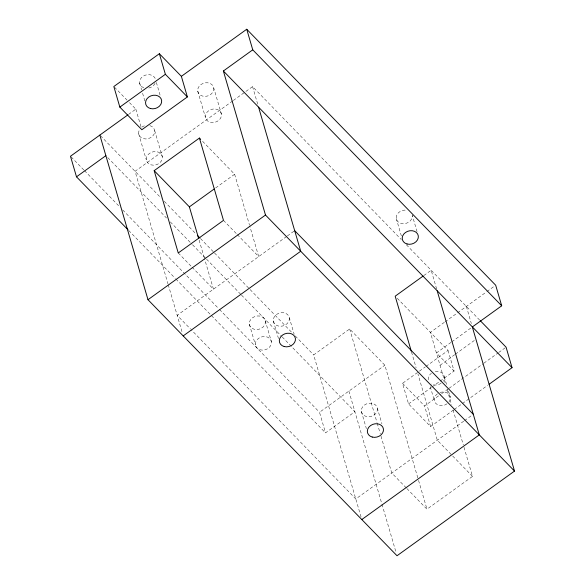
<?xml version="1.0" encoding="UTF-8"?>
<svg xmlns="http://www.w3.org/2000/svg" width="585" height="585" viewBox="0 0 585 585"><rect width="100%" height="100%" fill="white"/><g stroke="black" fill="none" stroke-linecap="round" stroke-linejoin="round"><path stroke-width="0.44" stroke-dasharray="2.92 2.19" d="M457.572 312.807L486.164 292.12M486.895 291.586L494.954 285.743M451.079 342.357L436.432 352.982L445.141 382.809M451.817 341.83L471.59 327.49M440.03 365.311L454.684 354.7M455.415 354.166L475.203 339.834M453.55 409.968L430.597 426.553L408.564 403.921L402.524 383.336L425.288 366.905M426.019 366.378L448.051 350.473L395.818 296.829M408.564 403.921L431.328 387.489M432.066 386.963L439.408 381.661M440.139 381.127L454.092 371.058L448.051 350.473M430.597 426.553L424.571 405.961L440.871 394.202M441.609 393.668L448.278 388.857M449.024 388.323L483.108 363.738M483.846 363.205L497.93 353.055M498.669 352.514L506.084 347.176M454.289 409.427L461.697 404.081M462.435 403.54L487.605 385.347M128.495 114.441L135.837 109.154L129.548 102.689M232.611 100.993L135.062 171.281L167.968 283.805M233.349 100.466L245.173 91.94M245.912 91.414L252.566 86.617L401.295 239.543M215.653 187.931L234.629 174.264L201.306 139.998M286.606 236.486L177.182 315.33L190.534 329.055M287.345 235.952L294.686 230.665M361.055 516.972L313.67 354.919L349.654 328.989L384.864 365.194L418.297 479.532M423.825 275.55L431.174 270.255L437.192 290.833M282.189 336.938L354.898 411.701L325.523 432.871L319.505 412.286L384.864 365.194M444.351 322.335L430.399 332.39L436.432 352.982L454.092 371.058M445.083 321.801L456.834 313.341M463.744 421.171L355.79 498.968L191.171 329.706M464.483 420.644L471.824 415.365M406.86 488.519L426.977 509.206L472.512 476.395L463.561 445.785M406.385 244.771L479.612 320.032M402.524 383.336L424.571 405.961M114.455 87.172L127.033 100.101M223.485 220.377L236.691 233.949M237.32 234.6L258.694 256.581L249.736 225.927M472.512 476.395L437.302 440.198L417.902 373.866M100.481 135.727L161.124 198.081M164.305 201.342L196.085 234.022M200.531 238.592L213.876 252.318M214.512 252.976L249.473 288.917M250.109 289.568L292.061 332.704M295.235 335.965L313.67 354.919M107.757 157.599L166.506 218M170.315 221.92L191.931 244.142M192.567 244.793L205.913 258.519M206.549 259.177L240.874 294.46M241.51 295.118L281.553 336.287M178.249 252.969L191.449 266.548M192.077 267.191L213.459 289.173L204.494 258.526M406.231 487.875L391.767 473.002L380.535 434.604M71.114 156.904L83.852 170.001M84.489 170.652L120.152 207.324M122.704 209.942L218.878 308.821M219.514 309.48L319.505 412.286M128.722 230.519L175.215 278.328M175.851 278.979L325.523 432.871M417.047 231.653L412.286 215.368A8.183 6.684 -16.3 0 1 404.059 223.704A8.183 6.684 -16.3 0 1 396.308 216.479A8.183 6.684 -16.3 0 1 406.787 210.242M444.286 376.696L446.53 384.403M448.534 391.255L450.282 397.252M447.189 389.8L451.54 404.674M453.068 409.924L463.305 444.907M396.25 218.454L402.019 238.175M430.246 386.641L434.245 400.337M411.518 352.046L416.118 367.753M418.553 480.402L426.977 509.206M377.413 408.41A8.183 6.684 -16.3 0 1 366.225 416.476A8.183 6.684 -16.3 0 1 364.557 404.981A8.183 6.684 -16.3 0 1 377.413 408.41L381.932 423.847M349.654 328.989L376.967 422.385M377.223 423.255L380.279 433.726M361.384 411.504L366.393 428.651M348.879 391.124L381.705 503.371M381.961 504.241L396.257 553.132M252.566 86.617L258.329 106.338M289.385 317.904A8.183 6.684 -16.3 0 1 278.197 325.969A8.183 6.684 -16.3 0 1 276.529 314.474A8.183 6.684 -16.3 0 1 289.385 317.904L294.153 334.196M213.781 88.013A8.183 6.684 -16.3 0 1 202.585 96.079A8.183 6.684 -16.3 0 1 200.918 84.576A8.183 6.684 -16.3 0 1 213.781 88.013L221.444 114.229A8.183 6.684 -16.3 0 1 210.249 122.294A8.183 6.684 -16.3 0 1 208.582 110.799A8.183 6.684 -16.3 0 1 221.444 114.229M234.629 174.264L249.481 225.049M273.356 320.997L278.621 339M265.407 321.194A8.183 6.684 -16.3 0 1 254.212 329.26A8.183 6.684 -16.3 0 1 252.544 317.765A8.183 6.684 -16.3 0 1 265.407 321.194L271.425 341.772A8.183 6.684 -16.3 0 1 260.23 349.837A8.183 6.684 -16.3 0 1 258.563 338.342A8.183 6.684 -16.3 0 1 271.425 341.772M197.745 91.099L205.408 117.314M249.371 324.28L255.389 344.865M156.37 82.463L160.378 96.181M199.119 240.135L204.238 257.649M154.674 130.601L162.337 156.817A8.183 6.684 -16.3 0 1 151.149 164.882A8.183 6.684 -16.3 0 1 149.482 153.38A8.183 6.684 -16.3 0 1 162.337 156.817M139.581 82.982L141.585 89.841M142.594 93.271L144.846 100.986M135.837 109.154L141.351 128.013M138.638 133.687L146.309 159.902M168.224 284.683L182.454 333.34M466.384 306.46L471.334 323.542M149.833 125.621A8.183 6.684 -16.3 0 1 154.082 134.126A8.183 6.684 -16.3 0 1 143.479 138.667A8.183 6.684 -16.3 0 1 139.23 130.162M141.819 127.164A8.183 6.684 -16.3 0 1 145.694 125.504M155.025 83.421A8.183 6.684 -16.3 0 1 148.561 88.072M143.793 87.757A8.183 6.684 -16.3 0 1 143.047 76.262A8.183 6.684 -16.3 0 1 155.617 79.889M435.298 371.599A8.183 6.691 -16.3 0 1 443.123 374.034A8.183 6.691 -16.3 0 1 443.028 381.332M441.112 383.226A8.183 6.691 -16.3 0 1 431.284 384.031M428.249 379.789A8.183 6.691 -16.3 0 1 431.423 373.259M439.92 392.52A8.183 6.691 -16.3 0 1 448.724 394.136A8.183 6.691 -16.3 0 1 449.024 401.88M447.108 403.774A8.183 6.691 -16.3 0 1 435.803 403.453A8.183 6.691 -16.3 0 1 437.419 393.815"/><path stroke-width="0.88" d="M489.089 384.279L512.036 367.687L506.084 347.176L480.248 320.675M159.361 53.718L113.834 86.529L119.845 107.106L141.855 129.731L187.39 96.92L181.372 76.343L159.361 53.718L165.379 74.295L187.39 96.92M119.845 107.106L165.379 74.295M127.757 114.974L70.478 156.246L76.496 176.824L128.086 229.868M181.372 76.343L246.731 29.25L495.685 285.217L501.703 305.794L472.329 326.957L514.522 471.086L397.025 555.75L147.99 299.71L99.852 135.084M76.496 176.824L105.87 155.661M514.522 471.086L265.495 215.046L223.375 70.997L252.749 49.827L246.731 29.25M199.419 138.06L223.485 220.377L178.249 252.969L154.177 170.659L199.419 138.06L200.677 139.354M198.608 238.387L189.386 206.863L214.198 188.984M147.99 299.71L265.495 215.046M183.2 335.907L300.705 251.243L258.585 107.194M423.094 276.076L395.189 296.185L411.27 351.168M361.808 519.546L479.312 434.882L437.192 290.833M512.036 367.687L223.375 70.997M252.749 49.827L501.703 305.794M294.686 230.665L473.294 414.304M154.177 170.659L189.386 206.863M197.35 235.331L199.894 237.941M372.243 437.061A8.183 6.684 -16.3 0 0 383.431 428.995A8.183 6.684 -16.3 0 0 370.576 425.558A8.183 6.684 -16.3 0 0 372.243 437.061M284.215 346.554A8.183 6.684 -16.3 0 0 295.41 338.488A8.183 6.684 -16.3 0 0 282.548 335.051A8.183 6.684 -16.3 0 0 284.215 346.554M150.44 108.532A8.183 6.684 -16.3 0 0 161.635 100.466A8.183 6.684 -16.3 0 0 148.773 97.037A8.183 6.684 -16.3 0 0 150.44 108.532M407.109 244.011A8.183 6.684 -16.3 0 0 418.304 235.945A8.183 6.684 -16.3 0 0 405.442 232.508A8.183 6.684 -16.3 0 0 407.109 244.011"/></g></svg>
